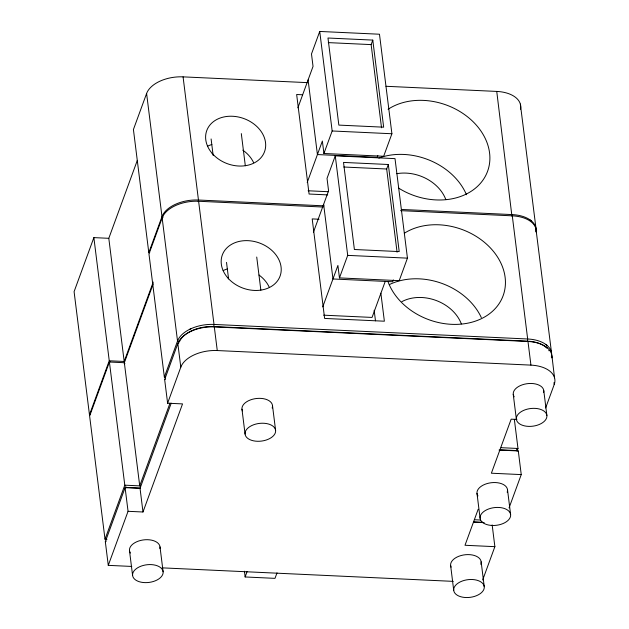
<?xml version="1.0" encoding="UTF-8"?>
<svg xmlns="http://www.w3.org/2000/svg" width="629" height="629" viewBox="0 0 629 629"><rect width="100%" height="100%" fill="white"/><g stroke="black" fill="none" stroke-linecap="round" stroke-linejoin="round"><path stroke-width="0.94" d="M511.92 216.062L496.745 91.425L385.978 86.283M137.295 160.442L108.801 238.312L93.863 237.613L74.088 291.659L89.475 414.826A3.027 2.17 -50.2 0 1 89.923 414.653M307.565 82.643L183.07 76.864A30.75 17.801 -7.1 0 0 146.604 93.493L133.419 129.519L148.806 252.685L149.741 252.724M89.475 414.826L109.249 360.779L93.863 237.613M153.169 283.931L124.345 362.713L109.407 362.021L89.625 416.068L105.012 539.226L106.954 539.312M323.102 207.043L198.615 201.264A30.75 17.801 -7.1 0 0 162.148 217.893L148.963 253.927L164.35 377.086L165.278 377.125M153.232 282.091L124.188 361.471A3.027 1.172 65.5 0 1 124.479 361.746M131.799 566.446L108.274 565.353L105.326 541.711L125.1 487.664L140.039 488.363A3.027 1.172 65.5 0 0 140.314 488.56M108.274 565.353L128.057 511.306L142.987 511.998L182.544 403.904L167.613 403.213L164.656 379.57L177.842 343.544A30.727 17.785 -7.1 0 1 214.308 326.923L527.983 341.476A30.727 17.785 -7.1 0 1 551.932 357.909M167.613 403.213L180.798 367.179L177.842 343.544A1.541 1.203 20.1 0 0 178.746 343.308M170.011 403.11L139.724 485.871A3.027 1.172 65.5 0 1 140.015 486.146M171.214 403.165L140.039 488.363L142.987 511.998M307.204 182.489L322.363 141.053L323.919 153.492L383.666 156.267L391.906 133.749L379.476 34.225L319.729 31.45L311.489 53.968L313.038 66.407L297.879 107.842M323.919 153.492L332.159 130.974L319.729 31.45M381.528 127.813L371.134 44.604L372.785 40.099L327.976 38.015L338.85 125.1L383.659 127.184L372.785 40.099M322.74 306.889L337.907 265.454L339.456 277.9L399.203 280.668L407.443 258.149L395.012 158.626L335.265 155.85L327.025 178.377L328.582 190.815L313.415 232.25M377.825 155.536L377.164 157.336L317.417 154.561L308.092 79.922M339.456 277.9L347.703 255.374L335.265 155.85M397.072 252.221L386.678 169.004L388.321 164.499L343.513 162.424L354.394 249.501L399.203 251.584L388.321 164.499M277.004 572.885L274.999 578.358L245.129 576.966L247.134 571.494M385.239 281.399L372.053 317.425L323.644 315.176M393.369 279.944L392.708 281.745L332.961 278.969L323.636 204.323M478.189 509.238L465.004 545.272L494.874 546.664L492.161 524.916M517.164 450.726L517.981 448.477L514.349 419.378M482.679 579.993L494.874 546.664M509.05 507.925L521.244 474.596L518.296 450.962L499.025 450.065M545.642 407.938L554.212 384.523L553.976 382.629M165.592 378.949L165.113 379.326A3.027 2.17 -50.2 0 1 164.656 379.57M106.27 541.082L105.79 541.451A3.027 2.17 -50.2 0 1 105.326 541.711M189.36 329.486L190.941 328.723M328.275 42.615L371.134 44.604M302.525 94.775L296.652 94.507L309.083 194.031L327.693 194.896M332.159 130.974L391.906 133.749M343.811 167.015L386.678 169.004M308.108 190.776L328.44 191.719M323.927 205.848L198.457 200.022A30.711 17.777 -7.1 0 0 175.405 204.323L173.816 205.085A30.727 17.785 -7.1 0 0 161.991 216.651L148.806 252.685A3.027 2.17 -50.2 0 1 149.262 252.512M401.365 209.441L512.132 214.591M400.539 210.644L512.281 215.833A30.75 17.801 -7.1 0 1 536.262 231.936M319.052 219.23L312.196 218.908L324.627 318.431L384.374 321.207L380.867 293.185M347.703 255.374L407.443 258.149M180.798 367.179A30.75 17.801 -7.1 0 1 217.264 350.55L530.931 365.119A30.75 17.801 -7.1 0 1 554.212 384.523M124.196 363.625L124.943 363.656M516.936 419.433L511.157 419.166L491.375 473.212L521.244 474.596M501.179 447.691L517.981 448.477A3.027 2.17 -50.2 0 0 517.525 448.721L517.038 449.106A1.643 1.179 -50.2 0 0 516.613 449.601M500.354 449.806L516.315 450.545A1.643 1.179 -50.2 0 1 516.315 450.215M126.107 487.396L140.582 488.065M474.809 519.758L480.414 520.018M473.983 521.873L482.852 522.282M473.613 522.172L484.212 522.668M162.18 567.853L453.265 581.369M530.239 220.008L531.324 220.842M545.775 344.409L546.86 345.25M546.09 346.901L547.175 347.735M536.065 228.909L520.356 104.1M551.602 353.317L535.892 228.508M554.542 377.793L551.916 355.802M543.778 390.672L546.884 415.557A15.371 8.9 -7.1 0 1 524.798 425.935A15.371 8.9 -7.1 0 1 523.171 410.611A15.371 8.9 -7.1 0 1 546.884 415.557M512.281 215.833L527.668 338.992L527.495 341.138L527.983 341.476L530.931 365.119M513.24 394.297L516.354 419.181M507.517 489.763L510.622 514.64A15.371 8.9 -7.1 0 1 488.536 525.026A15.371 8.9 -7.1 0 1 486.909 509.694A15.371 8.9 -7.1 0 1 510.622 514.64M476.986 493.388L480.092 518.265M481.146 561.823L484.251 586.708A15.371 8.9 -7.1 0 1 462.166 597.086A15.371 8.9 -7.1 0 1 460.538 581.754A15.371 8.9 -7.1 0 1 484.251 586.708M450.616 565.447L453.721 590.324M374.161 310.231L375.482 320.861M241.308 133.607L245.318 165.742M256.726 257.041L260.854 290.142M272.499 405.563L275.604 430.44A15.371 8.9 -7.1 0 1 253.518 440.827A15.371 8.9 -7.1 0 1 251.891 425.495A15.371 8.9 -7.1 0 1 275.604 430.44M211.1 138.954L213.168 155.505M226.519 262.379L228.586 278.93M241.961 409.18L245.074 434.065M183.07 76.864L198.457 200.022L198.253 201.642M198.615 201.264L214.002 324.422L213.821 326.569L214.308 326.915L217.264 350.55M244.414 571.226L245.129 576.966M146.604 93.493L161.991 216.651A1.541 1.203 20.1 0 1 163.21 217.162M162.148 217.893L177.535 341.052L164.35 377.086A3.027 2.17 -50.2 0 1 164.798 376.92M160.01 546.908L163.115 571.792A15.371 8.9 -7.1 0 1 141.03 582.171A15.371 8.9 -7.1 0 1 139.402 566.847A15.371 8.9 -7.1 0 1 163.115 571.792M108.801 238.312L124.188 361.471L109.249 360.779A3.027 1.172 65.5 0 1 109.54 361.054M124.345 362.713L139.724 485.871L124.794 485.179L105.012 539.226A3.027 2.17 -50.2 0 1 105.46 539.061M109.407 362.021L124.794 485.179A3.027 1.172 65.5 0 1 125.077 485.454M128.057 511.306L125.1 487.664A3.027 1.172 65.5 0 0 125.383 487.868M129.472 550.532L132.585 575.417M179.021 341.901A1.541 1.203 20.1 0 0 177.535 341.052A30.727 17.785 -7.1 0 1 213.986 324.438L527.668 338.992A30.711 17.777 -7.1 0 1 551.334 357.123M518.296 450.962A3.027 2.17 -50.2 0 1 517.848 451.127M516.393 450.851A1.643 1.179 -50.2 0 1 516.244 450.592M126.154 487.444A1.643 0.637 65.5 0 1 126.138 487.648M125.493 485.997A1.643 0.637 65.5 0 1 125.651 486.233M126.052 487.058A1.643 0.637 65.5 0 1 126.154 487.42M546.845 348.112A29.193 16.897 -7.1 0 0 527.495 341.146L213.821 326.569A29.193 16.897 -7.1 0 0 179.351 341.948M548.763 350.542A29.193 16.897 -7.1 0 1 548.873 350.738M242.448 410.894A15.371 8.9 -7.1 0 1 256.899 398.456A15.371 8.9 -7.1 0 1 272.168 408.064M130.439 553.072A15.371 8.9 -7.1 0 1 142.948 539.989A15.371 8.9 -7.1 0 1 159.915 548.606M514.207 396.836A15.371 8.9 -7.1 0 1 526.725 383.753A15.371 8.9 -7.1 0 1 543.684 392.37M451.095 567.154A15.371 8.9 -7.1 0 1 465.554 554.715A15.371 8.9 -7.1 0 1 480.815 564.331M477.946 495.919A15.371 8.9 -7.1 0 1 491.147 482.742A15.371 8.9 -7.1 0 1 507.186 492.263M389.296 284.623A61.5 48.063 20.1 0 1 481.319 317.59M404.368 233.21A61.5 48.063 20.1 0 1 494.889 253.228A61.5 48.063 20.1 0 1 471.616 322.284A61.5 48.063 20.1 0 1 388.03 281.682M223.161 270.58A30.75 24.028 20.1 0 1 227.415 268.929M258.999 275.022A30.75 24.028 20.1 0 1 269.173 287.06M401.907 301.629A38.44 30.043 20.1 0 1 461.34 323.919M140.432 486.689A1.643 0.637 65.5 0 1 140.589 486.925M378.784 158.076A61.5 48.063 20.1 0 1 466.466 194.738M388.077 109.289A61.5 48.063 20.1 0 1 469.344 118.299A61.5 48.063 20.1 0 1 478.244 185.657A61.5 48.063 20.1 0 1 398.487 188.016M207.617 146.172A30.75 24.028 20.1 0 1 211.879 144.521M242.825 150.166A30.75 24.028 20.1 0 1 253.629 162.659M396.875 173.675A38.44 30.043 20.1 0 1 445.796 199.519M496.745 91.425A30.75 17.801 -7.1 0 1 520.498 109.21M109.949 361.596A1.643 0.637 65.5 0 1 110.114 361.832M512.155 214.599A30.711 17.777 -7.1 0 1 535.971 231.865M227.722 277.806A30.75 24.028 20.1 0 0 279.158 278.207A30.75 24.028 20.1 0 0 246.702 240.632A30.75 24.028 20.1 0 0 227.722 277.806M212.177 153.405A30.75 24.028 20.1 0 0 263.614 153.806A30.75 24.028 20.1 0 0 231.165 116.223A30.75 24.028 20.1 0 0 212.177 153.405"/></g></svg>
